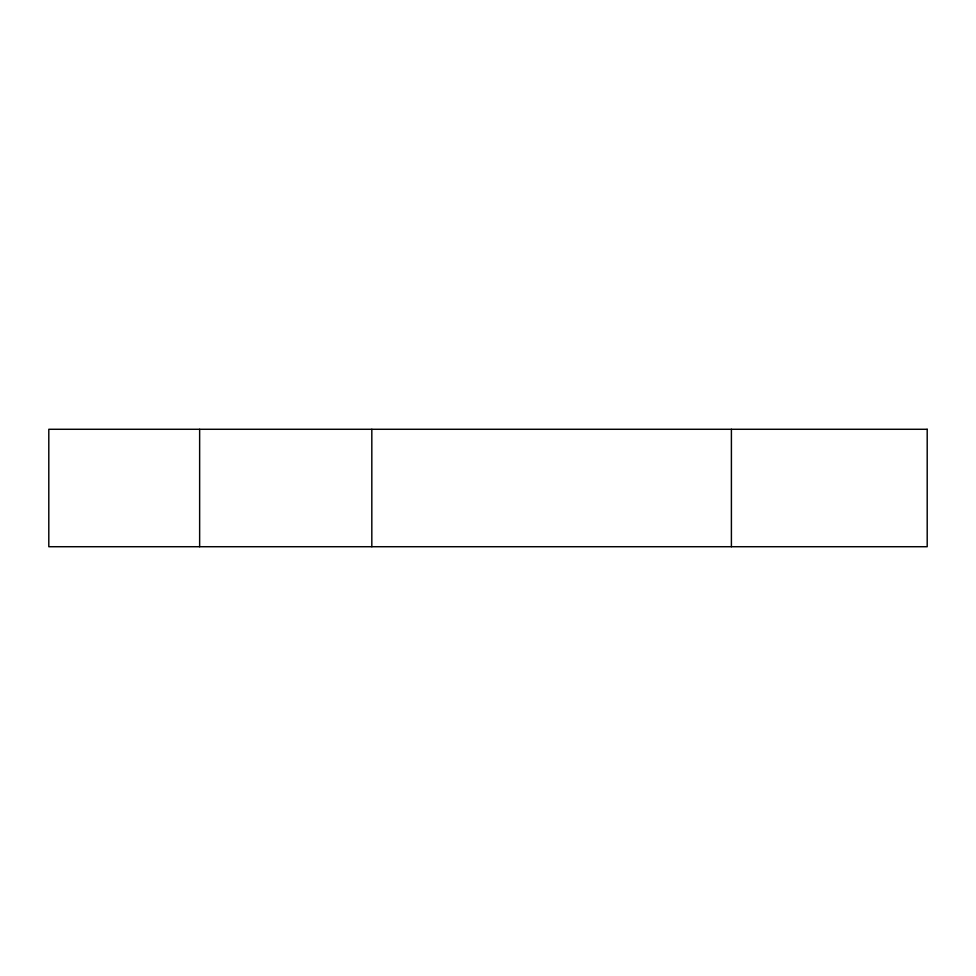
<?xml version="1.0" encoding="UTF-8"?>
<svg xmlns="http://www.w3.org/2000/svg" width="976" height="976" viewBox="0 0 976 976"><rect width="100%" height="100%" fill="white"/><g stroke="black" fill="none" stroke-linecap="round" stroke-linejoin="round"><path stroke-width="1.46" d="M731.402 429.281L731.402 546.719M371.819 429.281L371.819 546.719M199.641 429.281L199.641 546.719M927.2 429.281L48.8 429.281L48.8 546.719L927.2 546.719L927.2 429.281"/></g></svg>
